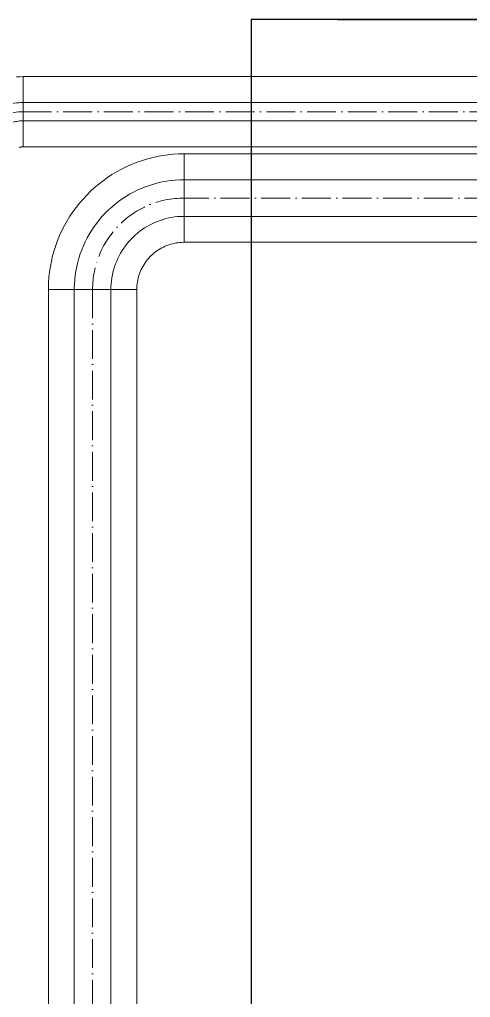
# Model space of a CAD drawing. Header units: millimetres. Extents: x -88595 to 880822, y -1054509 to -148035.
# Drawn here: x 188937.9 to 189094.4, y -272637.2 to -272297.6 of the extents above; entities that cross this region are included whole.
import ezdxf

# ---------------------------------------------------------------- set-up
doc = ezdxf.new("R2010")
doc.units = ezdxf.units.MM
doc.linetypes.add('$0$ADSK_Осевая', pattern=[14, 10, -2, 0, -2])
doc.linetypes.add('$1$ADSK_Осевая', pattern=[14, 10, -2, 0, -2])
for name, color, linetype, lineweight in [('Изоляция', 7, 'Continuous', 18), ('Оборудование', 7, 'Continuous', 18), ('Трубопровод', 7, 'Continuous', 18), ('Трубопроводы', 7, 'Continuous', 18)]:
    doc.layers.add(name, color=color, linetype=linetype, lineweight=lineweight)

# ---------------------------------------------------------------- blocks, each defined once
blk = doc.blocks.new('$0$ADSK_Настенный внутренний блок кондиционера1 - 1U24TL5FRA-A-3264667-В_Координация_1 этаж ОВ3')
at = {"layer": 'Оборудование', "color": 150, "lineweight": 30, "true_color": 0x0080ff}
for p, q in [((-504, -195), (-504, -10)), ((-504, -20), (-504, -155)), ((-504, -155), (-504, -225)), ((-504, -195), (-504, -225)), ((-504, -225), (504, -225))]:
    blk.add_line(p, q, dxfattribs=at)
blk = doc.blocks.new('$0$ADSK_МедьПайка_Отвод-гнутая труба - Отвод _гнутая труба_-V38-В_Координация_1 этаж ОВ3')
at = {"layer": 'Трубопроводы', "color": 190, "true_color": 0x8000ff}
for p, q in [((3.17, 15.87), (-3.18, 15.87)), ((3.17, 15.87), (-3.18, 15.87)), ((-15.88, 3.17), (-15.88, -3.18)), ((-15.88, 3.17), (-15.88, -3.18))]:
    blk.add_line(p, q, dxfattribs=at)
at = {"layer": 'Трубопроводы', "color": 190, "true_color": 0x8000ff, "flags": 128}
for points in [[(-15.88, -3.18), (-15.11, -3.16), (-14.35, -3.11), (-13.59, -3.04), (-12.84, -2.93), (-12.09, -2.8), (-11.35, -2.63), (-10.61, -2.43), (-9.88, -2.21), (-9.16, -1.95), (-8.46, -1.67), (-7.76, -1.36), (-7.08, -1.02), (-6.41, -0.66), (-5.76, -0.27), (-5.12, 0.15), (-4.5, 0.6), (-3.9, 1.06), (-3.31, 1.55), (-2.75, 2.07), (-2.21, 2.6), (-1.69, 3.16), (-1.19, 3.74), (-0.72, 4.33), (-0.27, 4.95), (0.16, 5.58), (0.55, 6.23), (0.93, 6.9), (1.27, 7.58), (1.59, 8.27), (1.88, 8.97), (2.14, 9.69), (2.38, 10.41), (2.58, 11.15), (2.75, 11.89), (2.9, 12.64), (3.01, 13.39), (3.1, 14.15), (3.15, 14.91), (3.17, 15.67), (3.17, 15.87)], [(-3.18, 15.87), (-3.19, 15.37), (-3.22, 14.86), (-3.27, 14.35), (-3.34, 13.85), (-3.43, 13.35), (-3.54, 12.86), (-3.67, 12.37), (-3.82, 11.88), (-3.99, 11.4), (-4.18, 10.93), (-4.38, 10.47), (-4.61, 10.01), (-4.85, 9.56), (-5.11, 9.13), (-5.39, 8.7), (-5.69, 8.29), (-6, 7.89), (-6.33, 7.5), (-6.67, 7.13), (-7.03, 6.76), (-7.4, 6.42), (-7.78, 6.09), (-8.18, 5.77), (-8.59, 5.47), (-9.01, 5.19), (-9.45, 4.92), (-9.89, 4.67), (-10.34, 4.44), (-10.8, 4.23), (-11.27, 4.04), (-11.75, 3.86), (-12.23, 3.71), (-12.72, 3.57), (-13.22, 3.46), (-13.72, 3.36), (-14.22, 3.28), (-14.72, 3.23), (-15.23, 3.19), (-15.74, 3.18), (-15.88, 3.17)]]:
    blk.add_lwpolyline(points, dxfattribs=at)
blk = doc.blocks.new('$0$ADSK_МедьПайка_Отвод-гнутая труба - Отвод _гнутая труба_-V36-В_Координация_1 этаж ОВ3')
at = {"layer": 'Трубопроводы', "color": 134, "true_color": 0x00a6a6}
for p, q in [((6.35, 31.75), (-6.35, 31.75)), ((6.35, 31.75), (-6.35, 31.75)), ((-31.75, 6.35), (-31.75, -6.35)), ((-31.75, 6.35), (-31.75, -6.35))]:
    blk.add_line(p, q, dxfattribs=at)
at = {"layer": 'Трубопроводы', "color": 134, "true_color": 0x00a6a6, "flags": 128}
for points in [[(-31.75, -6.35), (-30.23, -6.32), (-28.71, -6.23), (-27.19, -6.08), (-25.68, -5.86), (-24.18, -5.59), (-22.69, -5.26), (-21.22, -4.87), (-19.77, -4.42), (-18.33, -3.91), (-16.91, -3.34), (-15.52, -2.72), (-14.16, -2.04), (-12.82, -1.31), (-11.51, -0.53), (-10.24, 0.3), (-9, 1.19), (-7.79, 2.12), (-6.63, 3.11), (-5.5, 4.13), (-4.42, 5.21), (-3.38, 6.32), (-2.38, 7.47), (-1.44, 8.67), (-0.54, 9.9), (0.31, 11.16), (1.11, 12.46), (1.85, 13.79), (2.54, 15.15), (3.18, 16.54), (3.76, 17.94), (4.28, 19.38), (4.75, 20.83), (5.16, 22.29), (5.51, 23.78), (5.8, 25.27), (6.02, 26.78), (6.19, 28.3), (6.3, 29.82), (6.35, 31.34), (6.35, 31.75)], [(-6.35, 31.75), (-6.37, 30.73), (-6.43, 29.72), (-6.53, 28.71), (-6.67, 27.7), (-6.86, 26.7), (-7.08, 25.71), (-7.34, 24.73), (-7.64, 23.76), (-7.98, 22.8), (-8.36, 21.86), (-8.77, 20.93), (-9.22, 20.02), (-9.71, 19.13), (-10.23, 18.26), (-10.79, 17.41), (-11.38, 16.58), (-12, 15.78), (-12.65, 15), (-13.34, 14.25), (-14.05, 13.53), (-14.8, 12.84), (-15.57, 12.17), (-16.36, 11.54), (-17.18, 10.94), (-18.03, 10.38), (-18.89, 9.84), (-19.78, 9.35), (-20.68, 8.89), (-21.61, 8.46), (-22.55, 8.08), (-23.5, 7.73), (-24.47, 7.42), (-25.45, 7.14), (-26.44, 6.91), (-27.43, 6.72), (-28.44, 6.57), (-29.45, 6.45), (-30.46, 6.38), (-31.48, 6.35), (-31.75, 6.35)]]:
    blk.add_lwpolyline(points, dxfattribs=at)

msp = doc.modelspace()

# ---------------------------------------------------------------- linework, layer by layer
at = {"layer": 'Изоляция', "color": 190, "true_color": 0x8000ff}
for p, q in [((189287.38, -272317.42), (188939.13, -272317.42)), ((188939.13, -272317.42), (188939.13, -272341.77)), ((188939.13, -272341.77), (189287.38, -272341.77))]:
    msp.add_line(p, q, dxfattribs=at)
at = {"layer": 'Изоляция', "color": 134, "true_color": 0x00a6a6}
for p, q in [((189271.5, -272344.24), (188995, -272344.24)), ((188995, -272344.24), (188995, -272374.94)), ((188995, -272374.94), (189271.5, -272374.94)), ((188947.9, -272391.34), (188947.9, -275962.71)), ((188978.6, -272391.34), (188947.9, -272391.34)), ((188978.6, -275962.71), (188978.6, -272391.34))]:
    msp.add_line(p, q, dxfattribs=at)
at = {"layer": 'Изоляция', "color": 190, "true_color": 0x8000ff, "flags": 128}
for points in [[(188939.13, -272317.42), (188938.01, -272317.44), (188936.89, -272317.51)], [(188937.79, -272342.02), (188937.93, -272341.97), (188938.07, -272341.92), (188938.21, -272341.88), (188938.35, -272341.85), (188938.5, -272341.82), (188938.64, -272341.8), (188938.79, -272341.78), (188938.94, -272341.77), (188939.09, -272341.77), (188939.13, -272341.77)]]:
    msp.add_lwpolyline(points, dxfattribs=at)
at = {"layer": 'Изоляция', "color": 134, "true_color": 0x00a6a6, "flags": 128}
for points in [[(188995, -272344.24), (188993.12, -272344.28), (188991.24, -272344.39), (188989.36, -272344.58), (188987.5, -272344.85), (188985.64, -272345.18), (188983.81, -272345.59), (188981.99, -272346.08), (188980.19, -272346.63), (188978.41, -272347.26), (188976.66, -272347.96), (188974.94, -272348.73), (188973.25, -272349.57), (188971.6, -272350.47), (188969.98, -272351.44), (188968.41, -272352.47), (188966.87, -272353.57), (188965.39, -272354.72), (188963.94, -272355.93), (188962.55, -272357.2), (188961.21, -272358.53), (188959.93, -272359.91), (188958.7, -272361.33), (188957.53, -272362.81), (188956.42, -272364.33), (188955.37, -272365.9), (188954.38, -272367.5), (188953.46, -272369.14), (188952.61, -272370.82), (188951.82, -272372.53), (188951.1, -272374.28), (188950.46, -272376.05), (188949.88, -272377.84), (188949.38, -272379.65), (188948.94, -272381.49), (188948.59, -272383.34), (188948.3, -272385.2), (188948.1, -272387.07), (188947.96, -272388.95), (188947.9, -272390.84), (188947.9, -272391.34)], [(188978.6, -272391.34), (188978.61, -272390.69), (188978.65, -272390.03), (188978.72, -272389.38), (188978.81, -272388.73), (188978.93, -272388.09), (188979.07, -272387.45), (188979.24, -272386.81), (188979.43, -272386.18), (188979.65, -272385.57), (188979.9, -272384.96), (188980.16, -272384.36), (188980.46, -272383.77), (188980.77, -272383.2), (188981.11, -272382.63), (188981.47, -272382.08), (188981.85, -272381.55), (188982.25, -272381.03), (188982.67, -272380.53), (188983.11, -272380.05), (188983.58, -272379.58), (188984.06, -272379.13), (188984.55, -272378.7), (188985.07, -272378.3), (188985.6, -272377.91), (188986.14, -272377.54), (188986.7, -272377.2), (188987.27, -272376.88), (188987.86, -272376.58), (188988.45, -272376.31), (188989.06, -272376.06), (188989.68, -272375.83), (188990.3, -272375.63), (188990.93, -272375.46), (188991.57, -272375.31), (188992.21, -272375.18), (188992.86, -272375.08), (188993.51, -272375.01), (188994.17, -272374.97), (188994.82, -272374.94), (188995, -272374.94)]]:
    msp.add_lwpolyline(points, dxfattribs=at)
at = {"layer": 'Трубопровод', "color": 190, "true_color": 0x8000ff}
for p, q in [((189287.38, -272326.42), (188939.13, -272326.42)), ((188939.13, -272332.77), (189287.38, -272332.77))]:
    msp.add_line(p, q, dxfattribs=at)
at = {"layer": 'Трубопровод', "color": 190, "linetype": '$0$ADSK_Осевая', "true_color": 0x8000ff}
msp.add_line((189287.38, -272329.59), (188939.13, -272329.59), dxfattribs=at)
msp.add_line((189287.38, -272329.59), (188939.13, -272329.59), dxfattribs=at)
at = {"layer": 'Трубопровод', "color": 134, "true_color": 0x00a6a6}
for p, q in [((189271.5, -272353.24), (188995, -272353.24)), ((188995, -272365.94), (189271.5, -272365.94)), ((188956.9, -272391.34), (188956.9, -275962.71)), ((188969.6, -275962.71), (188969.6, -272391.34))]:
    msp.add_line(p, q, dxfattribs=at)
at = {"layer": 'Трубопровод', "color": 134, "linetype": '$0$ADSK_Осевая', "true_color": 0x00a6a6}
for p, q in [((189271.5, -272359.59), (188995, -272359.59)), ((189271.5, -272359.59), (188995, -272359.59)), ((188963.25, -272391.34), (188963.25, -275962.71)), ((188963.25, -272391.34), (188963.25, -275962.71))]:
    msp.add_line(p, q, dxfattribs=at)
at = {"layer": 'Трубопроводы', "color": 190, "linetype": '$1$ADSK_Осевая', "true_color": 0x8000ff}
msp.add_arc((188939.13, -272345.47), 15.88, 90, 180, dxfattribs=at)
at = {"layer": 'Трубопроводы', "color": 134, "linetype": '$1$ADSK_Осевая', "true_color": 0x00a6a6}
msp.add_arc((188995, -272391.34), 31.75, 90, 180, dxfattribs=at)

# ---------------------------------------------------------------- block references
at = {"layer": 'Оборудование', "color": 150, "lineweight": 30, "true_color": 0x0080ff, "rotation": 270.0000000000004}
msp.add_blockref('$0$ADSK_Настенный внутренний блок кондиционера1 - 1U24TL5FRA-A-3264667-В_Координация_1 этаж ОВ3', (189243.25, -272801.59), dxfattribs=at)
at = {"layer": 'Трубопроводы', "color": 190, "true_color": 0x8000ff, "rotation": 180}
msp.add_blockref('$0$ADSK_МедьПайка_Отвод-гнутая труба - Отвод _гнутая труба_-V38-В_Координация_1 этаж ОВ3', (188923.25, -272329.59), dxfattribs=at)
at = {"layer": 'Трубопроводы', "color": 134, "true_color": 0x00a6a6, "rotation": 180}
msp.add_blockref('$0$ADSK_МедьПайка_Отвод-гнутая труба - Отвод _гнутая труба_-V36-В_Координация_1 этаж ОВ3', (188963.25, -272359.59), dxfattribs=at)

doc.saveas('drawing.dxf')
